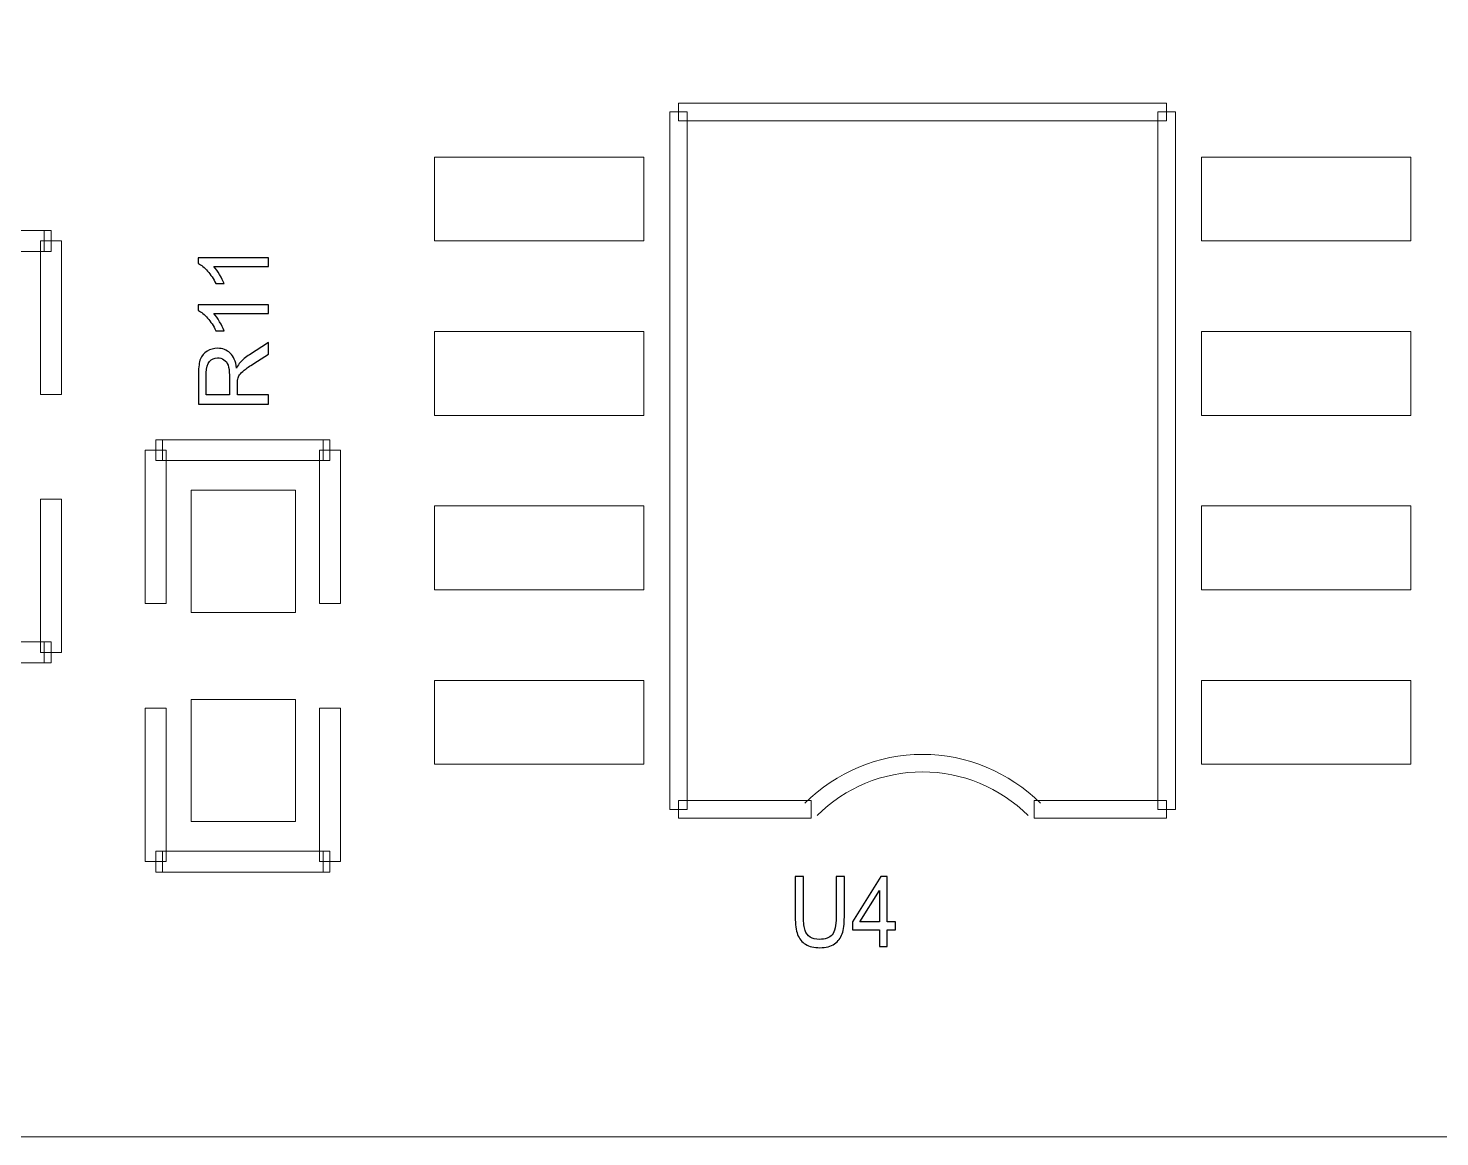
# Model space of a CAD drawing. Header units: millimetres. Extents: x -69 to 39, y -9 to 54.
# Drawn here: x -41.37 to -31.08, y -9.41 to -1.33 of the extents above; entities that cross this region are included whole.
import ezdxf

# ---------------------------------------------------------------- set-up
doc = ezdxf.new("R2010")
doc.units = ezdxf.units.MM
doc.header["$MEASUREMENT"] = 0
for name, color, linetype in [('BG_OUTLINE', 7, 'Continuous'), ('BG_SILKSCREEN_TOP', 7, 'Continuous'), ('PG_SILKSCREEN_TOP', 7, 'Continuous'), ('PIN_TOP', 7, 'Continuous'), ('RD_SILKSCREEN_TOP', 7, 'Continuous')]:
    doc.layers.add(name, color=color, linetype=linetype)

msp = doc.modelspace()

# ---------------------------------------------------------------- linework, layer by layer
at = {"layer": 'BG_OUTLINE', "color": 176, "lineweight": 9}
msp.add_open_spline([(22.1252, -9.4051), (22.1252, -9.4051), (-56.3279, -9.4051), (-56.3279, -9.4051), (-56.3279, -9.4051), (-56.3279, -9.4051), (-56.3279, 41.6488), (-56.3279, 41.6488), (-56.3279, 41.6488), (-56.3279, 41.6488), (22.3259, 41.6488), (22.3259, 41.6488), (22.3259, 41.6488), (22.9318, 41.6492), (23.513, 41.4088), (23.9418, 40.9807), (23.9418, 40.9807), (24.3705, 40.5525), (24.6115, 39.9687), (24.6119, 39.3628), (24.6119, 39.3628), (24.6119, 39.3628), (24.6119, -7.1191), (24.6119, -7.1191), (24.6119, -7.1191), (24.6123, -7.725), (24.372, -8.3063), (23.9438, -8.735), (23.9438, -8.735), (23.5156, -9.1637), (22.9318, -9.4047), (22.3259, -9.4051), (22.3259, -9.4051), (22.3259, -9.4051), (22.1252, -9.4051), (22.1252, -9.4051)], degree=3, knots=[0, 0, 0, 0, 0.1111111, 0.1111111, 0.1111111, 0.1111111, 0.2222222, 0.2222222, 0.2222222, 0.2222222, 0.3333333, 0.3333333, 0.3333333, 0.3333333, 0.4444444, 0.4444444, 0.4444444, 0.4444444, 0.5555556, 0.5555556, 0.5555556, 0.5555556, 0.6666667, 0.6666667, 0.6666667, 0.6666667, 0.7777778, 0.7777778, 0.7777778, 0.7777778, 0.8888889, 0.8888889, 0.8888889, 0.8888889, 1, 1, 1, 1], dxfattribs=at)
at = {"layer": 'BG_SILKSCREEN_TOP', "lineweight": 20}
msp.add_open_spline([(-23.918, -9.4051), (-23.918, -9.4051), (-69.0881, -9.4051), (-69.0881, -9.4051)], degree=3, dxfattribs=at)
at = {"layer": 'PG_SILKSCREEN_TOP', "lineweight": 9}
for points, knots in [([(-36.5639, -7.0201), (-36.5639, -7.0201), (-36.6909, -7.0201), (-36.6909, -7.0201), (-36.6909, -7.0201), (-36.6909, -7.0201), (-36.6909, -1.9401), (-36.6909, -1.9401), (-36.6909, -1.9401), (-36.6909, -1.9401), (-36.5639, -1.9401), (-36.5639, -1.9401), (-36.5639, -1.9401), (-36.5639, -1.9401), (-36.5639, -7.0201), (-36.5639, -7.0201)], [0, 0, 0, 0, 0.25, 0.25, 0.25, 0.25, 0.5, 0.5, 0.5, 0.5, 0.75, 0.75, 0.75, 0.75, 1, 1, 1, 1]), ([(-36.6274, -2.0036), (-36.6274, -2.0036), (-36.6274, -1.8766), (-36.6274, -1.8766), (-36.6274, -1.8766), (-36.6274, -1.8766), (-33.0714, -1.8766), (-33.0714, -1.8766), (-33.0714, -1.8766), (-33.0714, -1.8766), (-33.0714, -2.0036), (-33.0714, -2.0036), (-33.0714, -2.0036), (-33.0714, -2.0036), (-36.6274, -2.0036), (-36.6274, -2.0036)], [0, 0, 0, 0, 0.25, 0.25, 0.25, 0.25, 0.5, 0.5, 0.5, 0.5, 0.75, 0.75, 0.75, 0.75, 1, 1, 1, 1]), ([(-33.1349, -1.9401), (-33.1349, -1.9401), (-33.0079, -1.9401), (-33.0079, -1.9401), (-33.0079, -1.9401), (-33.0079, -1.9401), (-33.0079, -7.0201), (-33.0079, -7.0201), (-33.0079, -7.0201), (-33.0079, -7.0201), (-33.1349, -7.0201), (-33.1349, -7.0201), (-33.1349, -7.0201), (-33.1349, -7.0201), (-33.1349, -1.9401), (-33.1349, -1.9401)], [0, 0, 0, 0, 0.25, 0.25, 0.25, 0.25, 0.5, 0.5, 0.5, 0.5, 0.75, 0.75, 0.75, 0.75, 1, 1, 1, 1]), ([(-42.4186, -2.9561), (-42.4186, -2.9561), (-42.4186, -2.8037), (-42.4186, -2.8037), (-42.4186, -2.8037), (-42.4186, -2.8037), (-41.2502, -2.8037), (-41.2502, -2.8037), (-41.2502, -2.8037), (-41.2502, -2.8037), (-41.2502, -2.9561), (-41.2502, -2.9561), (-41.2502, -2.9561), (-41.2502, -2.9561), (-42.4186, -2.9561), (-42.4186, -2.9561)], [0, 0, 0, 0, 0.25, 0.25, 0.25, 0.25, 0.5, 0.5, 0.5, 0.5, 0.75, 0.75, 0.75, 0.75, 1, 1, 1, 1]), ([(-41.2502, -2.9561), (-41.2502, -2.9561), (-41.2502, -2.8037), (-41.2502, -2.8037), (-41.2502, -2.8037), (-41.2502, -2.8037), (-41.1994, -2.8037), (-41.1994, -2.8037), (-41.1994, -2.8037), (-41.1994, -2.8037), (-41.1994, -2.9561), (-41.1994, -2.9561), (-41.1994, -2.9561), (-41.1994, -2.9561), (-41.2502, -2.9561), (-41.2502, -2.9561)], [0, 0, 0, 0, 0.25, 0.25, 0.25, 0.25, 0.5, 0.5, 0.5, 0.5, 0.75, 0.75, 0.75, 0.75, 1, 1, 1, 1]), ([(-41.2756, -2.8799), (-41.2756, -2.8799), (-41.1232, -2.8799), (-41.1232, -2.8799), (-41.1232, -2.8799), (-41.1232, -2.8799), (-41.1232, -3.9975), (-41.1232, -3.9975), (-41.1232, -3.9975), (-41.1232, -3.9975), (-41.2756, -3.9975), (-41.2756, -3.9975), (-41.2756, -3.9975), (-41.2756, -3.9975), (-41.2756, -2.8799), (-41.2756, -2.8799)], [0, 0, 0, 0, 0.25, 0.25, 0.25, 0.25, 0.5, 0.5, 0.5, 0.5, 0.75, 0.75, 0.75, 0.75, 1, 1, 1, 1]), ([(-40.3612, -5.5215), (-40.3612, -5.5215), (-40.5136, -5.5215), (-40.5136, -5.5215), (-40.5136, -5.5215), (-40.5136, -5.5215), (-40.5136, -4.4039), (-40.5136, -4.4039), (-40.5136, -4.4039), (-40.5136, -4.4039), (-40.3612, -4.4039), (-40.3612, -4.4039), (-40.3612, -4.4039), (-40.3612, -4.4039), (-40.3612, -5.5215), (-40.3612, -5.5215)], [0, 0, 0, 0, 0.25, 0.25, 0.25, 0.25, 0.5, 0.5, 0.5, 0.5, 0.75, 0.75, 0.75, 0.75, 1, 1, 1, 1]), ([(-40.4374, -4.4801), (-40.4374, -4.4801), (-40.4374, -4.3277), (-40.4374, -4.3277), (-40.4374, -4.3277), (-40.4374, -4.3277), (-40.3866, -4.3277), (-40.3866, -4.3277), (-40.3866, -4.3277), (-40.3866, -4.3277), (-40.3866, -4.4801), (-40.3866, -4.4801), (-40.3866, -4.4801), (-40.3866, -4.4801), (-40.4374, -4.4801), (-40.4374, -4.4801)], [0, 0, 0, 0, 0.25, 0.25, 0.25, 0.25, 0.5, 0.5, 0.5, 0.5, 0.75, 0.75, 0.75, 0.75, 1, 1, 1, 1]), ([(-40.3866, -4.4801), (-40.3866, -4.4801), (-40.3866, -4.3277), (-40.3866, -4.3277), (-40.3866, -4.3277), (-40.3866, -4.3277), (-39.2182, -4.3277), (-39.2182, -4.3277), (-39.2182, -4.3277), (-39.2182, -4.3277), (-39.2182, -4.4801), (-39.2182, -4.4801), (-39.2182, -4.4801), (-39.2182, -4.4801), (-40.3866, -4.4801), (-40.3866, -4.4801)], [0, 0, 0, 0, 0.25, 0.25, 0.25, 0.25, 0.5, 0.5, 0.5, 0.5, 0.75, 0.75, 0.75, 0.75, 1, 1, 1, 1]), ([(-39.2436, -4.4039), (-39.2436, -4.4039), (-39.0912, -4.4039), (-39.0912, -4.4039), (-39.0912, -4.4039), (-39.0912, -4.4039), (-39.0912, -5.5215), (-39.0912, -5.5215), (-39.0912, -5.5215), (-39.0912, -5.5215), (-39.2436, -5.5215), (-39.2436, -5.5215), (-39.2436, -5.5215), (-39.2436, -5.5215), (-39.2436, -4.4039), (-39.2436, -4.4039)], [0, 0, 0, 0, 0.25, 0.25, 0.25, 0.25, 0.5, 0.5, 0.5, 0.5, 0.75, 0.75, 0.75, 0.75, 1, 1, 1, 1]), ([(-39.2182, -4.4801), (-39.2182, -4.4801), (-39.2182, -4.3277), (-39.2182, -4.3277), (-39.2182, -4.3277), (-39.2182, -4.3277), (-39.1674, -4.3277), (-39.1674, -4.3277), (-39.1674, -4.3277), (-39.1674, -4.3277), (-39.1674, -4.4801), (-39.1674, -4.4801), (-39.1674, -4.4801), (-39.1674, -4.4801), (-39.2182, -4.4801), (-39.2182, -4.4801)], [0, 0, 0, 0, 0.25, 0.25, 0.25, 0.25, 0.5, 0.5, 0.5, 0.5, 0.75, 0.75, 0.75, 0.75, 1, 1, 1, 1]), ([(-41.1232, -5.8771), (-41.1232, -5.8771), (-41.2756, -5.8771), (-41.2756, -5.8771), (-41.2756, -5.8771), (-41.2756, -5.8771), (-41.2756, -4.7595), (-41.2756, -4.7595), (-41.2756, -4.7595), (-41.2756, -4.7595), (-41.1232, -4.7595), (-41.1232, -4.7595), (-41.1232, -4.7595), (-41.1232, -4.7595), (-41.1232, -5.8771), (-41.1232, -5.8771)], [0, 0, 0, 0, 0.25, 0.25, 0.25, 0.25, 0.5, 0.5, 0.5, 0.5, 0.75, 0.75, 0.75, 0.75, 1, 1, 1, 1]), ([(-42.4186, -5.9533), (-42.4186, -5.9533), (-42.4186, -5.8009), (-42.4186, -5.8009), (-42.4186, -5.8009), (-42.4186, -5.8009), (-41.2502, -5.8009), (-41.2502, -5.8009), (-41.2502, -5.8009), (-41.2502, -5.8009), (-41.2502, -5.9533), (-41.2502, -5.9533), (-41.2502, -5.9533), (-41.2502, -5.9533), (-42.4186, -5.9533), (-42.4186, -5.9533)], [0, 0, 0, 0, 0.25, 0.25, 0.25, 0.25, 0.5, 0.5, 0.5, 0.5, 0.75, 0.75, 0.75, 0.75, 1, 1, 1, 1]), ([(-41.2502, -5.9533), (-41.2502, -5.9533), (-41.2502, -5.8009), (-41.2502, -5.8009), (-41.2502, -5.8009), (-41.2502, -5.8009), (-41.1994, -5.8009), (-41.1994, -5.8009), (-41.1994, -5.8009), (-41.1994, -5.8009), (-41.1994, -5.9533), (-41.1994, -5.9533), (-41.1994, -5.9533), (-41.1994, -5.9533), (-41.2502, -5.9533), (-41.2502, -5.9533)], [0, 0, 0, 0, 0.25, 0.25, 0.25, 0.25, 0.5, 0.5, 0.5, 0.5, 0.75, 0.75, 0.75, 0.75, 1, 1, 1, 1]), ([(-40.5136, -6.2835), (-40.5136, -6.2835), (-40.3612, -6.2835), (-40.3612, -6.2835), (-40.3612, -6.2835), (-40.3612, -6.2835), (-40.3612, -7.4011), (-40.3612, -7.4011), (-40.3612, -7.4011), (-40.3612, -7.4011), (-40.5136, -7.4011), (-40.5136, -7.4011), (-40.5136, -7.4011), (-40.5136, -7.4011), (-40.5136, -6.2835), (-40.5136, -6.2835)], [0, 0, 0, 0, 0.25, 0.25, 0.25, 0.25, 0.5, 0.5, 0.5, 0.5, 0.75, 0.75, 0.75, 0.75, 1, 1, 1, 1]), ([(-39.0912, -7.4011), (-39.0912, -7.4011), (-39.2436, -7.4011), (-39.2436, -7.4011), (-39.2436, -7.4011), (-39.2436, -7.4011), (-39.2436, -6.2835), (-39.2436, -6.2835), (-39.2436, -6.2835), (-39.2436, -6.2835), (-39.0912, -6.2835), (-39.0912, -6.2835), (-39.0912, -6.2835), (-39.0912, -6.2835), (-39.0912, -7.4011), (-39.0912, -7.4011)], [0, 0, 0, 0, 0.25, 0.25, 0.25, 0.25, 0.5, 0.5, 0.5, 0.5, 0.75, 0.75, 0.75, 0.75, 1, 1, 1, 1]), ([(-35.7071, -6.9752), (-35.4799, -6.7477), (-35.1717, -6.6198), (-34.8502, -6.6196), (-34.8502, -6.6196), (-34.5287, -6.6194), (-34.2192, -6.748), (-33.9917, -6.9751)], [0, 0, 0, 0, 0.5, 0.5, 0.5, 0.5, 1, 1, 1, 1]), ([(-34.0815, -7.065), (-34.2854, -6.8613), (-34.5618, -6.747), (-34.85, -6.7472), (-34.85, -6.7472), (-35.1382, -6.7473), (-35.4136, -6.861), (-35.6173, -7.0649)], [0, 0, 0, 0, 0.5, 0.5, 0.5, 0.5, 1, 1, 1, 1]), ([(-35.6622, -6.9566), (-35.6622, -6.9566), (-35.6622, -7.0836), (-35.6622, -7.0836), (-35.6622, -7.0836), (-35.6622, -7.0836), (-36.6274, -7.0836), (-36.6274, -7.0836), (-36.6274, -7.0836), (-36.6274, -7.0836), (-36.6274, -6.9566), (-36.6274, -6.9566), (-36.6274, -6.9566), (-36.6274, -6.9566), (-35.6622, -6.9566), (-35.6622, -6.9566)], [0, 0, 0, 0, 0.25, 0.25, 0.25, 0.25, 0.5, 0.5, 0.5, 0.5, 0.75, 0.75, 0.75, 0.75, 1, 1, 1, 1]), ([(-33.0714, -6.9566), (-33.0714, -6.9566), (-33.0714, -7.0836), (-33.0714, -7.0836), (-33.0714, -7.0836), (-33.0714, -7.0836), (-34.0366, -7.0836), (-34.0366, -7.0836), (-34.0366, -7.0836), (-34.0366, -7.0836), (-34.0366, -6.9566), (-34.0366, -6.9566), (-34.0366, -6.9566), (-34.0366, -6.9566), (-33.0714, -6.9566), (-33.0714, -6.9566)], [0, 0, 0, 0, 0.25, 0.25, 0.25, 0.25, 0.5, 0.5, 0.5, 0.5, 0.75, 0.75, 0.75, 0.75, 1, 1, 1, 1]), ([(-40.4374, -7.4773), (-40.4374, -7.4773), (-40.4374, -7.3249), (-40.4374, -7.3249), (-40.4374, -7.3249), (-40.4374, -7.3249), (-40.3866, -7.3249), (-40.3866, -7.3249), (-40.3866, -7.3249), (-40.3866, -7.3249), (-40.3866, -7.4773), (-40.3866, -7.4773), (-40.3866, -7.4773), (-40.3866, -7.4773), (-40.4374, -7.4773), (-40.4374, -7.4773)], [0, 0, 0, 0, 0.25, 0.25, 0.25, 0.25, 0.5, 0.5, 0.5, 0.5, 0.75, 0.75, 0.75, 0.75, 1, 1, 1, 1]), ([(-40.3866, -7.4773), (-40.3866, -7.4773), (-40.3866, -7.3249), (-40.3866, -7.3249), (-40.3866, -7.3249), (-40.3866, -7.3249), (-39.2182, -7.3249), (-39.2182, -7.3249), (-39.2182, -7.3249), (-39.2182, -7.3249), (-39.2182, -7.4773), (-39.2182, -7.4773), (-39.2182, -7.4773), (-39.2182, -7.4773), (-40.3866, -7.4773), (-40.3866, -7.4773)], [0, 0, 0, 0, 0.25, 0.25, 0.25, 0.25, 0.5, 0.5, 0.5, 0.5, 0.75, 0.75, 0.75, 0.75, 1, 1, 1, 1]), ([(-39.2182, -7.4773), (-39.2182, -7.4773), (-39.2182, -7.3249), (-39.2182, -7.3249), (-39.2182, -7.3249), (-39.2182, -7.3249), (-39.1674, -7.3249), (-39.1674, -7.3249), (-39.1674, -7.3249), (-39.1674, -7.3249), (-39.1674, -7.4773), (-39.1674, -7.4773), (-39.1674, -7.4773), (-39.1674, -7.4773), (-39.2182, -7.4773), (-39.2182, -7.4773)], [0, 0, 0, 0, 0.25, 0.25, 0.25, 0.25, 0.5, 0.5, 0.5, 0.5, 0.75, 0.75, 0.75, 0.75, 1, 1, 1, 1])]:
    msp.add_open_spline(points, degree=3, knots=knots, dxfattribs=at)
at = {"layer": 'PIN_TOP', "color": 8, "lineweight": 9}
for points in [[(-36.8814, -2.2703), (-36.8814, -2.2703), (-36.8814, -2.8799), (-36.8814, -2.8799), (-36.8814, -2.8799), (-36.8814, -2.8799), (-38.4054, -2.8799), (-38.4054, -2.8799), (-38.4054, -2.8799), (-38.4054, -2.8799), (-38.4054, -2.2703), (-38.4054, -2.2703), (-38.4054, -2.2703), (-38.4054, -2.2703), (-36.8814, -2.2703), (-36.8814, -2.2703)], [(-31.2934, -2.2703), (-31.2934, -2.2703), (-31.2934, -2.8799), (-31.2934, -2.8799), (-31.2934, -2.8799), (-31.2934, -2.8799), (-32.8174, -2.8799), (-32.8174, -2.8799), (-32.8174, -2.8799), (-32.8174, -2.8799), (-32.8174, -2.2703), (-32.8174, -2.2703), (-32.8174, -2.2703), (-32.8174, -2.2703), (-31.2934, -2.2703), (-31.2934, -2.2703)], [(-36.8814, -3.5403), (-36.8814, -3.5403), (-36.8814, -4.1499), (-36.8814, -4.1499), (-36.8814, -4.1499), (-36.8814, -4.1499), (-38.4054, -4.1499), (-38.4054, -4.1499), (-38.4054, -4.1499), (-38.4054, -4.1499), (-38.4054, -3.5403), (-38.4054, -3.5403), (-38.4054, -3.5403), (-38.4054, -3.5403), (-36.8814, -3.5403), (-36.8814, -3.5403)], [(-31.2934, -3.5403), (-31.2934, -3.5403), (-31.2934, -4.1499), (-31.2934, -4.1499), (-31.2934, -4.1499), (-31.2934, -4.1499), (-32.8174, -4.1499), (-32.8174, -4.1499), (-32.8174, -4.1499), (-32.8174, -4.1499), (-32.8174, -3.5403), (-32.8174, -3.5403), (-32.8174, -3.5403), (-32.8174, -3.5403), (-31.2934, -3.5403), (-31.2934, -3.5403)], [(-40.1798, -4.696), (-40.1798, -4.696), (-39.4178, -4.696), (-39.4178, -4.696), (-39.4178, -4.696), (-39.4178, -4.696), (-39.4178, -5.585), (-39.4178, -5.585), (-39.4178, -5.585), (-39.4178, -5.585), (-40.1798, -5.585), (-40.1798, -5.585), (-40.1798, -5.585), (-40.1798, -5.585), (-40.1798, -4.696), (-40.1798, -4.696)], [(-36.8814, -4.8103), (-36.8814, -4.8103), (-36.8814, -5.4199), (-36.8814, -5.4199), (-36.8814, -5.4199), (-36.8814, -5.4199), (-38.4054, -5.4199), (-38.4054, -5.4199), (-38.4054, -5.4199), (-38.4054, -5.4199), (-38.4054, -4.8103), (-38.4054, -4.8103), (-38.4054, -4.8103), (-38.4054, -4.8103), (-36.8814, -4.8103), (-36.8814, -4.8103)], [(-31.2934, -4.8103), (-31.2934, -4.8103), (-31.2934, -5.4199), (-31.2934, -5.4199), (-31.2934, -5.4199), (-31.2934, -5.4199), (-32.8174, -5.4199), (-32.8174, -5.4199), (-32.8174, -5.4199), (-32.8174, -5.4199), (-32.8174, -4.8103), (-32.8174, -4.8103), (-32.8174, -4.8103), (-32.8174, -4.8103), (-31.2934, -4.8103), (-31.2934, -4.8103)], [(-36.8814, -6.0803), (-36.8814, -6.0803), (-36.8814, -6.6899), (-36.8814, -6.6899), (-36.8814, -6.6899), (-36.8814, -6.6899), (-38.4054, -6.6899), (-38.4054, -6.6899), (-38.4054, -6.6899), (-38.4054, -6.6899), (-38.4054, -6.0803), (-38.4054, -6.0803), (-38.4054, -6.0803), (-38.4054, -6.0803), (-36.8814, -6.0803), (-36.8814, -6.0803)], [(-31.2934, -6.0803), (-31.2934, -6.0803), (-31.2934, -6.6899), (-31.2934, -6.6899), (-31.2934, -6.6899), (-31.2934, -6.6899), (-32.8174, -6.6899), (-32.8174, -6.6899), (-32.8174, -6.6899), (-32.8174, -6.6899), (-32.8174, -6.0803), (-32.8174, -6.0803), (-32.8174, -6.0803), (-32.8174, -6.0803), (-31.2934, -6.0803), (-31.2934, -6.0803)], [(-40.1798, -6.22), (-40.1798, -6.22), (-39.4178, -6.22), (-39.4178, -6.22), (-39.4178, -6.22), (-39.4178, -6.22), (-39.4178, -7.109), (-39.4178, -7.109), (-39.4178, -7.109), (-39.4178, -7.109), (-40.1798, -7.109), (-40.1798, -7.109), (-40.1798, -7.109), (-40.1798, -7.109), (-40.1798, -6.22), (-40.1798, -6.22)]]:
    msp.add_open_spline(points, degree=3, knots=[0, 0, 0, 0, 0.25, 0.25, 0.25, 0.25, 0.5, 0.5, 0.5, 0.5, 0.75, 0.75, 0.75, 0.75, 1, 1, 1, 1], dxfattribs=at)
at = {"layer": 'RD_SILKSCREEN_TOP', "color": 1}
for points, knots in [([(-39.6162, -3.0032), (-39.6162, -3.0032), (-39.6162, -3.0656), (-39.6162, -3.0656), (-39.6162, -3.0656), (-39.6162, -3.0656), (-40.0145, -3.0656), (-40.0145, -3.0656), (-40.0145, -3.0656), (-40.0001, -3.0807), (-39.9858, -3.1004), (-39.9714, -3.1248), (-39.9714, -3.1248), (-39.9571, -3.1493), (-39.9463, -3.1713), (-39.9392, -3.1907), (-39.9392, -3.1907), (-39.9392, -3.1907), (-39.9995, -3.1907), (-39.9995, -3.1907), (-39.9995, -3.1907), (-40.016, -3.1557), (-40.0359, -3.1251), (-40.0593, -3.099), (-40.0593, -3.099), (-40.0827, -3.0729), (-40.1054, -3.0543), (-40.1274, -3.0434), (-40.1274, -3.0434), (-40.1274, -3.0434), (-40.1274, -3.0032), (-40.1274, -3.0032), (-40.1274, -3.0032), (-40.1274, -3.0032), (-39.6162, -3.0032), (-39.6162, -3.0032)], [0, 0, 0, 0, 0.1111111, 0.1111111, 0.1111111, 0.1111111, 0.2222222, 0.2222222, 0.2222222, 0.2222222, 0.3333333, 0.3333333, 0.3333333, 0.3333333, 0.4444444, 0.4444444, 0.4444444, 0.4444444, 0.5555556, 0.5555556, 0.5555556, 0.5555556, 0.6666667, 0.6666667, 0.6666667, 0.6666667, 0.7777778, 0.7777778, 0.7777778, 0.7777778, 0.8888889, 0.8888889, 0.8888889, 0.8888889, 1, 1, 1, 1]), ([(-39.6162, -3.346), (-39.6162, -3.346), (-39.6162, -3.4084), (-39.6162, -3.4084), (-39.6162, -3.4084), (-39.6162, -3.4084), (-40.0145, -3.4084), (-40.0145, -3.4084), (-40.0145, -3.4084), (-40.0001, -3.4235), (-39.9858, -3.4432), (-39.9714, -3.4676), (-39.9714, -3.4676), (-39.9571, -3.4921), (-39.9463, -3.5141), (-39.9392, -3.5335), (-39.9392, -3.5335), (-39.9392, -3.5335), (-39.9995, -3.5335), (-39.9995, -3.5335), (-39.9995, -3.5335), (-40.016, -3.4985), (-40.0359, -3.4679), (-40.0593, -3.4418), (-40.0593, -3.4418), (-40.0827, -3.4157), (-40.1054, -3.3971), (-40.1274, -3.3862), (-40.1274, -3.3862), (-40.1274, -3.3862), (-40.1274, -3.346), (-40.1274, -3.346), (-40.1274, -3.346), (-40.1274, -3.346), (-39.6162, -3.346), (-39.6162, -3.346)], [0, 0, 0, 0, 0.1111111, 0.1111111, 0.1111111, 0.1111111, 0.2222222, 0.2222222, 0.2222222, 0.2222222, 0.3333333, 0.3333333, 0.3333333, 0.3333333, 0.4444444, 0.4444444, 0.4444444, 0.4444444, 0.5555556, 0.5555556, 0.5555556, 0.5555556, 0.6666667, 0.6666667, 0.6666667, 0.6666667, 0.7777778, 0.7777778, 0.7777778, 0.7777778, 0.8888889, 0.8888889, 0.8888889, 0.8888889, 1, 1, 1, 1]), ([(-39.6162, -4.0686), (-39.6162, -4.0686), (-40.1253, -4.0686), (-40.1253, -4.0686), (-40.1253, -4.0686), (-40.1253, -4.0686), (-40.1253, -3.8429), (-40.1253, -3.8429), (-40.1253, -3.8429), (-40.1253, -3.7975), (-40.1207, -3.763), (-40.1116, -3.7394), (-40.1116, -3.7394), (-40.1024, -3.7158), (-40.0863, -3.697), (-40.0632, -3.6827), (-40.0632, -3.6827), (-40.04, -3.6686), (-40.0144, -3.6616), (-39.9864, -3.6616), (-39.9864, -3.6616), (-39.9502, -3.6616), (-39.9199, -3.6732), (-39.8951, -3.6967), (-39.8951, -3.6967), (-39.8703, -3.7201), (-39.8546, -3.7562), (-39.8478, -3.8051), (-39.8478, -3.8051), (-39.8393, -3.7872), (-39.8309, -3.7736), (-39.8224, -3.7644), (-39.8224, -3.7644), (-39.8044, -3.7447), (-39.7818, -3.7261), (-39.7548, -3.7084), (-39.7548, -3.7084), (-39.7548, -3.7084), (-39.6162, -3.6199), (-39.6162, -3.6199), (-39.6162, -3.6199), (-39.6162, -3.6199), (-39.6162, -3.7047), (-39.6162, -3.7047), (-39.6162, -3.7047), (-39.6162, -3.7047), (-39.7222, -3.772), (-39.7222, -3.772), (-39.7222, -3.772), (-39.7526, -3.7917), (-39.7761, -3.8079), (-39.7922, -3.8207), (-39.7922, -3.8207), (-39.8085, -3.8334), (-39.8198, -3.8448), (-39.8262, -3.8548), (-39.8262, -3.8548), (-39.8328, -3.8649), (-39.8373, -3.8751), (-39.8399, -3.8855), (-39.8399, -3.8855), (-39.8414, -3.8932), (-39.8422, -3.9057), (-39.8422, -3.9231), (-39.8422, -3.9231), (-39.8422, -3.9231), (-39.8422, -4.0012), (-39.8422, -4.0012), (-39.8422, -4.0012), (-39.8422, -4.0012), (-39.6162, -4.0012), (-39.6162, -4.0012), (-39.6162, -4.0012), (-39.6162, -4.0012), (-39.6162, -4.0686), (-39.6162, -4.0686)], [0, 0, 0, 0, 0.0526316, 0.0526316, 0.0526316, 0.0526316, 0.1052632, 0.1052632, 0.1052632, 0.1052632, 0.1578947, 0.1578947, 0.1578947, 0.1578947, 0.2105263, 0.2105263, 0.2105263, 0.2105263, 0.2631579, 0.2631579, 0.2631579, 0.2631579, 0.3157895, 0.3157895, 0.3157895, 0.3157895, 0.3684211, 0.3684211, 0.3684211, 0.3684211, 0.4210526, 0.4210526, 0.4210526, 0.4210526, 0.4736842, 0.4736842, 0.4736842, 0.4736842, 0.5263158, 0.5263158, 0.5263158, 0.5263158, 0.5789474, 0.5789474, 0.5789474, 0.5789474, 0.6315789, 0.6315789, 0.6315789, 0.6315789, 0.6842105, 0.6842105, 0.6842105, 0.6842105, 0.7368421, 0.7368421, 0.7368421, 0.7368421, 0.7894737, 0.7894737, 0.7894737, 0.7894737, 0.8421053, 0.8421053, 0.8421053, 0.8421053, 0.8947368, 0.8947368, 0.8947368, 0.8947368, 0.9473684, 0.9473684, 0.9473684, 0.9473684, 1, 1, 1, 1]), ([(-39.9006, -4.0012), (-39.9006, -4.0012), (-39.9006, -3.8564), (-39.9006, -3.8564), (-39.9006, -3.8564), (-39.9006, -3.8257), (-39.9038, -3.8015), (-39.9102, -3.7842), (-39.9102, -3.7842), (-39.9166, -3.7668), (-39.9268, -3.7536), (-39.9407, -3.7446), (-39.9407, -3.7446), (-39.9547, -3.7356), (-39.9699, -3.7311), (-39.9864, -3.7311), (-39.9864, -3.7311), (-40.0104, -3.7311), (-40.0302, -3.7397), (-40.0458, -3.7573), (-40.0458, -3.7573), (-40.0613, -3.7747), (-40.069, -3.8023), (-40.069, -3.8401), (-40.069, -3.8401), (-40.069, -3.8401), (-40.069, -4.0012), (-40.069, -4.0012), (-40.069, -4.0012), (-40.069, -4.0012), (-39.9006, -4.0012), (-39.9006, -4.0012)], [0, 0, 0, 0, 0.125, 0.125, 0.125, 0.125, 0.25, 0.25, 0.25, 0.25, 0.375, 0.375, 0.375, 0.375, 0.5, 0.5, 0.5, 0.5, 0.625, 0.625, 0.625, 0.625, 0.75, 0.75, 0.75, 0.75, 0.875, 0.875, 0.875, 0.875, 1, 1, 1, 1]), ([(-35.4801, -7.5102), (-35.4801, -7.5102), (-35.4198, -7.5102), (-35.4198, -7.5102), (-35.4198, -7.5102), (-35.4198, -7.5102), (-35.4198, -7.8044), (-35.4198, -7.8044), (-35.4198, -7.8044), (-35.4198, -7.8555), (-35.4251, -7.8961), (-35.4354, -7.9263), (-35.4354, -7.9263), (-35.4458, -7.9564), (-35.4644, -7.9808), (-35.4914, -7.9996), (-35.4914, -7.9996), (-35.5184, -8.0186), (-35.5537, -8.028), (-35.5976, -8.028), (-35.5976, -8.028), (-35.6401, -8.028), (-35.675, -8.0198), (-35.702, -8.0033), (-35.702, -8.0033), (-35.7291, -7.9869), (-35.7485, -7.9631), (-35.76, -7.9319), (-35.76, -7.9319), (-35.7717, -7.9008), (-35.7774, -7.8583), (-35.7774, -7.8044), (-35.7774, -7.8044), (-35.7774, -7.8044), (-35.7774, -7.5102), (-35.7774, -7.5102), (-35.7774, -7.5102), (-35.7774, -7.5102), (-35.7172, -7.5102), (-35.7172, -7.5102), (-35.7172, -7.5102), (-35.7172, -7.5102), (-35.7172, -7.804), (-35.7172, -7.804), (-35.7172, -7.804), (-35.7172, -7.8483), (-35.7136, -7.8809), (-35.7062, -7.9017), (-35.7062, -7.9017), (-35.6989, -7.9227), (-35.6862, -7.9388), (-35.6685, -7.9502), (-35.6685, -7.9502), (-35.6505, -7.9616), (-35.6286, -7.9673), (-35.6028, -7.9673), (-35.6028, -7.9673), (-35.5586, -7.9673), (-35.527, -7.956), (-35.5082, -7.9335), (-35.5082, -7.9335), (-35.4894, -7.9111), (-35.4801, -7.8679), (-35.4801, -7.804), (-35.4801, -7.804), (-35.4801, -7.804), (-35.4801, -7.5102), (-35.4801, -7.5102)], [0, 0, 0, 0, 0.0588235, 0.0588235, 0.0588235, 0.0588235, 0.1176471, 0.1176471, 0.1176471, 0.1176471, 0.1764706, 0.1764706, 0.1764706, 0.1764706, 0.2352941, 0.2352941, 0.2352941, 0.2352941, 0.2941176, 0.2941176, 0.2941176, 0.2941176, 0.3529412, 0.3529412, 0.3529412, 0.3529412, 0.4117647, 0.4117647, 0.4117647, 0.4117647, 0.4705882, 0.4705882, 0.4705882, 0.4705882, 0.5294118, 0.5294118, 0.5294118, 0.5294118, 0.5882353, 0.5882353, 0.5882353, 0.5882353, 0.6470588, 0.6470588, 0.6470588, 0.6470588, 0.7058824, 0.7058824, 0.7058824, 0.7058824, 0.7647059, 0.7647059, 0.7647059, 0.7647059, 0.8235294, 0.8235294, 0.8235294, 0.8235294, 0.8823529, 0.8823529, 0.8823529, 0.8823529, 0.9411765, 0.9411765, 0.9411765, 0.9411765, 1, 1, 1, 1]), ([(-35.1635, -8.0193), (-35.1635, -8.0193), (-35.1635, -7.8974), (-35.1635, -7.8974), (-35.1635, -7.8974), (-35.1635, -7.8974), (-35.3607, -7.8974), (-35.3607, -7.8974), (-35.3607, -7.8974), (-35.3607, -7.8974), (-35.3607, -7.8401), (-35.3607, -7.8401), (-35.3607, -7.8401), (-35.3607, -7.8401), (-35.1533, -7.5102), (-35.1533, -7.5102), (-35.1533, -7.5102), (-35.1533, -7.5102), (-35.1076, -7.5102), (-35.1076, -7.5102), (-35.1076, -7.5102), (-35.1076, -7.5102), (-35.1076, -7.8401), (-35.1076, -7.8401), (-35.1076, -7.8401), (-35.1076, -7.8401), (-35.0462, -7.8401), (-35.0462, -7.8401), (-35.0462, -7.8401), (-35.0462, -7.8401), (-35.0462, -7.8974), (-35.0462, -7.8974), (-35.0462, -7.8974), (-35.0462, -7.8974), (-35.1076, -7.8974), (-35.1076, -7.8974), (-35.1076, -7.8974), (-35.1076, -7.8974), (-35.1076, -8.0193), (-35.1076, -8.0193), (-35.1076, -8.0193), (-35.1076, -8.0193), (-35.1635, -8.0193), (-35.1635, -8.0193)], [0, 0, 0, 0, 0.0909091, 0.0909091, 0.0909091, 0.0909091, 0.1818182, 0.1818182, 0.1818182, 0.1818182, 0.2727273, 0.2727273, 0.2727273, 0.2727273, 0.3636364, 0.3636364, 0.3636364, 0.3636364, 0.4545455, 0.4545455, 0.4545455, 0.4545455, 0.5454545, 0.5454545, 0.5454545, 0.5454545, 0.6363636, 0.6363636, 0.6363636, 0.6363636, 0.7272727, 0.7272727, 0.7272727, 0.7272727, 0.8181818, 0.8181818, 0.8181818, 0.8181818, 0.9090909, 0.9090909, 0.9090909, 0.9090909, 1, 1, 1, 1]), ([(-35.1635, -7.8401), (-35.1635, -7.8401), (-35.1635, -7.6106), (-35.1635, -7.6106), (-35.1635, -7.6106), (-35.1635, -7.6106), (-35.3058, -7.8401), (-35.3058, -7.8401), (-35.3058, -7.8401), (-35.3058, -7.8401), (-35.1635, -7.8401), (-35.1635, -7.8401)], [0, 0, 0, 0, 0.3333333, 0.3333333, 0.3333333, 0.3333333, 0.6666667, 0.6666667, 0.6666667, 0.6666667, 1, 1, 1, 1])]:
    msp.add_open_spline(points, degree=3, knots=knots, dxfattribs=at)

doc.saveas('drawing.dxf')
